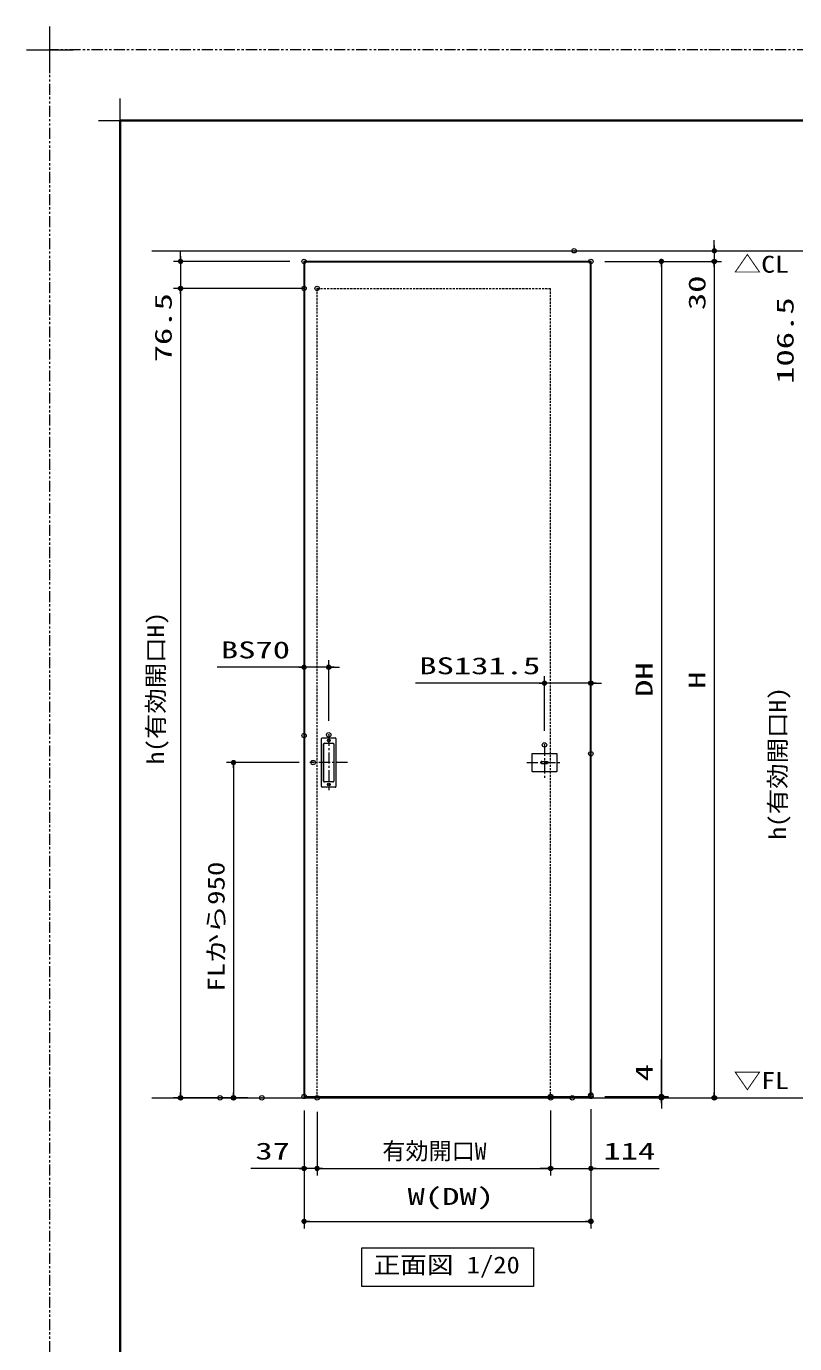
# Model space of a CAD drawing. Units: millimetres, scale not verified. Extents: x -1306 to 1306, y -607 to 607.
# Drawn here: x -1306 to -871, y -139 to 607 of the extents above; entities that cross this region are included whole.
import ezdxf
from ezdxf.enums import TextEntityAlignment as Align

# ---------------------------------------------------------------- set-up
doc = ezdxf.new("R2010")
doc.units = ezdxf.units.MM
doc.header["$LTSCALE"] = 5
doc.header["$PDMODE"] = 32
doc.header["$PDSIZE"] = 2.5
for name, pattern in [('USER1', [2.5, 1.25, -0.25, 0.25, -0.25, 0.25, -0.25]), ('USER2', [0.375, 0.25, -0.125]), ('USER3', [2, 1.25, -0.25, 0.25, -0.25])]:
    doc.linetypes.add(name, pattern=pattern)
for name, color, linetype, lineweight in [('0-1_線(黄)', 2, 'Continuous', 15), ('0-3_陰線', 1, 'USER1', 9), ('0-B_点線(水)', 4, 'USER2', 9), ('0-C_中心線', 3, 'USER3', 9), ('0-D_線(白)', 7, 'Continuous', 30), ('1-0_線(水)', 4, 'Continuous', 9), ('1-1_寸法線', 3, 'Continuous', 13), ('1-4_DEFPOINTS', 7, 'Continuous', 5), ('1-5_0', 3, 'Continuous', 25), ('1-8_図面枠', 7, 'Continuous', 35), ('1-9_一般', 7, 'Continuous', 5)]:
    doc.layers.add(name, color=color, linetype=linetype, lineweight=lineweight)
doc.styles.add('ＭＳ ゴシック', font='')
doc.styles.get('ＭＳ ゴシック').set_extended_font_data('MS Gothic')

# ---------------------------------------------------------------- blocks, each defined once
blk = doc.blocks.new('_DOT')
at = {"layer": '1-5_0'}
blk.add_line((-2.5, 0), (-5, 0), dxfattribs=at)
for points in [[(0, 0), (-2.5, 0), (-2.48, 0.313)], [(0, 0), (-2.48, -0.313), (-2.5, 0)], [(0, 0), (-2.48, 0.313), (-2.421, 0.622)], [(0, 0), (-2.421, -0.622), (-2.48, -0.313)], [(0, 0), (-2.421, 0.622), (-2.324, 0.92)], [(0, 0), (-2.324, -0.92), (-2.421, -0.622)], [(0, 0), (-2.324, 0.92), (-2.191, 1.204)], [(0, 0), (-2.191, -1.204), (-2.324, -0.92)], [(0, 0), (-2.191, 1.204), (-2.023, 1.469)], [(0, 0), (-2.023, -1.469), (-2.191, -1.204)], [(0, 0), (-2.023, 1.469), (-1.822, 1.711)], [(0, 0), (-1.822, -1.711), (-2.023, -1.469)], [(0, 0), (-1.822, 1.711), (-1.594, 1.926)], [(0, 0), (-1.594, -1.926), (-1.822, -1.711)], [(0, 0), (-1.594, 1.926), (-1.34, 2.111)], [(0, 0), (-1.34, -2.111), (-1.594, -1.926)], [(0, 0), (-1.34, 2.111), (-1.064, 2.262)], [(0, 0), (-1.064, -2.262), (-1.34, -2.111)], [(0, 0), (-1.064, 2.262), (-0.773, 2.378)], [(0, 0), (-0.773, -2.378), (-1.064, -2.262)], [(0, 0), (-0.773, 2.378), (-0.468, 2.456)], [(0, 0), (-0.468, -2.456), (-0.773, -2.378)], [(0, 0), (-0.468, 2.456), (-0.157, 2.495)], [(0, 0), (-0.157, -2.495), (-0.468, -2.456)], [(0, 0), (-0.157, 2.495), (0.157, 2.495)], [(0, 0), (0.157, -2.495), (-0.157, -2.495)], [(0, 0), (0.157, 2.495), (0.468, 2.456)], [(0, 0), (0.468, 2.456), (0.773, 2.378)], [(0, 0), (0.773, 2.378), (1.064, 2.262)], [(0, 0), (1.064, 2.262), (1.34, 2.111)], [(0, 0), (1.34, 2.111), (1.594, 1.926)], [(0, 0), (1.594, 1.926), (1.822, 1.711)], [(0, 0), (1.822, 1.711), (2.023, 1.469)], [(0, 0), (2.023, 1.469), (2.191, 1.204)], [(0, 0), (2.191, 1.204), (2.324, 0.92)], [(0, 0), (2.324, 0.92), (2.421, 0.622)], [(0, 0), (2.421, 0.622), (2.48, 0.313)], [(0, 0), (2.48, 0.313), (2.5, 0)], [(0, 0), (0.468, -2.456), (0.157, -2.495)], [(0, 0), (0.773, -2.378), (0.468, -2.456)], [(0, 0), (1.064, -2.262), (0.773, -2.378)], [(0, 0), (1.34, -2.111), (1.064, -2.262)], [(0, 0), (1.594, -1.926), (1.34, -2.111)], [(0, 0), (1.822, -1.711), (1.594, -1.926)], [(0, 0), (2.023, -1.469), (1.822, -1.711)], [(0, 0), (2.191, -1.204), (2.023, -1.469)], [(0, 0), (2.324, -0.92), (2.191, -1.204)], [(0, 0), (2.421, -0.622), (2.324, -0.92)], [(0, 0), (2.48, -0.313), (2.421, -0.622)], [(0, 0), (2.5, 0), (2.48, -0.313)]]:
    blk.add_solid(points, dxfattribs=at)
blk = doc.blocks.new('グループ-13-1')
at = {"layer": '1-9_一般'}
for p, q in [((62041.6, -14029.5), (62041.6, -13365.5)), ((61709.6, -13697.5), (62373.6, -13697.5))]:
    blk.add_line(p, q, dxfattribs=at)

msp = doc.modelspace()

# ---------------------------------------------------------------- linework, layer by layer
at = {"layer": '0-1_線(黄)'}
for p, q in [((-1235.181, 480.092), (-555.218, 480.092)), ((-1235.181, 0.092), (-758.267, 0.092))]:
    msp.add_line(p, q, dxfattribs=at)
msp.add_lwpolyline([(-1116.076, -84.908), (-1018.66, -84.908), (-1018.66, -106.743), (-1116.076, -106.743)], close=True, dxfattribs=at)
at = {"layer": '0-3_陰線', "color": 4}
for p in [(387.036, 594), (-1292.964, -594)]:
    msp.add_line(p, (-1292.964, 594), dxfattribs=at)
at = {"layer": '0-B_点線(水)'}
msp.add_line((-1008.987, 0.092), (-1008.987, 458.792), dxfattribs=at)
msp.add_lwpolyline([(-1141.387, 0.092), (-1141.387, 458.792), (-1008.987, 458.792)], dxfattribs=at)
at = {"layer": '0-C_中心線'}
for p, q in [((-1134.787, 205.803), (-1134.787, 174.381)), ((-1012.487, 200.092), (-1012.487, 180.092)), ((-1124.074, 190.092), (-1145.501, 190.092)), ((-1022.487, 190.092), (-1002.487, 190.092))]:
    msp.add_line(p, q, dxfattribs=at)
at = {"layer": '0-D_線(白)'}
for p, q in [((-1148.787, 474.092), (-986.187, 474.092)), ((-1148.787, 474.092), (-1148.787, 0.892)), ((-986.187, 0.892), (-986.187, 474.092))]:
    msp.add_line(p, q, dxfattribs=at)
at = {"layer": '1-0_線(水)'}
msp.add_line((-1148.787, 0.892), (-986.187, 0.892), dxfattribs=at)
at = {"layer": '1-1_寸法線'}
for p, q in [((-916.187, 483.092), (-916.187, 486.092)), ((-1218.787, 477.092), (-1218.787, 480.092)), ((-987.687, 480.092), (-912.187, 480.092)), ((-916.187, 480.092), (-916.187, 474.092)), ((-1156.787, 474.092), (-1222.787, 474.092)), ((-1218.787, 474.092), (-1218.787, 458.792)), ((-978.187, 474.092), (-912.187, 474.092)), ((-978.187, 474.092), (-942.187, 474.092)), ((-978.187, 474.092), (-912.187, 474.092)), ((-946.187, 471.092), (-946.187, 3.892)), ((-916.187, 471.092), (-916.187, 443.901)), ((-916.187, 471.092), (-916.187, 3.092)), ((-1149.387, 458.792), (-1222.787, 458.792)), ((-1156.787, 458.792), (-1222.787, 458.792)), ((-1218.787, 455.792), (-1218.787, 414.315)), ((-1218.787, 455.792), (-1218.787, 3.092)), ((-1148.787, 213.348), (-1148.787, 248.092)), ((-1134.787, 213.803), (-1134.787, 248.092)), ((-1151.787, 244.092), (-1198.025, 244.092)), ((-1134.787, 244.092), (-1148.787, 244.092)), ((-1131.787, 244.092), (-1128.787, 244.092)), ((-1012.487, 208.092), (-1012.487, 239.092)), ((-986.187, 203.092), (-986.187, 239.092)), ((-1015.487, 235.092), (-1085.535, 235.092)), ((-986.187, 235.092), (-1012.487, 235.092)), ((-983.187, 235.092), (-980.187, 235.092)), ((-1138.887, 176.492), (-1138.887, 203.692)), ((-1138.487, 204.092), (-1131.087, 204.092)), ((-1130.687, 203.692), (-1130.687, 176.492)), ((-1137.687, 179.492), (-1137.687, 200.692)), ((-1137.587, 179.592), (-1137.587, 200.592)), ((-1137.287, 201.092), (-1132.287, 201.092)), ((-1137.187, 200.992), (-1132.387, 200.992)), ((-1131.987, 200.592), (-1131.987, 179.592)), ((-1131.887, 200.692), (-1131.887, 179.492)), ((-1019.687, 194.892), (-1019.687, 185.292)), ((-1005.487, 195.092), (-1019.487, 195.092)), ((-1005.287, 185.292), (-1005.287, 194.892)), ((-1151.649, 190.092), (-1192.787, 190.092)), ((-1188.787, 187.092), (-1188.787, 3.092)), ((-1013.987, 190.692), (-1010.987, 190.692)), ((-1013.987, 189.5), (-1010.987, 189.492)), ((-1132.387, 179.192), (-1137.187, 179.192)), ((-1019.487, 185.092), (-1005.487, 185.092)), ((-1131.087, 176.092), (-1138.487, 176.092)), ((-1132.287, 179.092), (-1137.287, 179.092)), ((-946.187, 3.892), (-946.187, 22.034)), ((-1180.741, 0.092), (-1222.787, 0.092)), ((-1188.425, 0.092), (-1184.787, 0.092)), ((-1000.987, 0.092), (-942.187, 0.092)), ((-988.724, 0.092), (-912.187, 0.092)), ((-978.187, 0.892), (-942.187, 0.892)), ((-978.187, 0.892), (-942.187, 0.892)), ((-946.187, 0.092), (-946.187, 0.892)), ((-1148.787, -7.108), (-1148.787, -73.908)), ((-1148.787, -7.108), (-1148.787, -43.908)), ((-1008.987, -7.108), (-1008.987, -43.908)), ((-1008.987, -7.108), (-1008.987, -43.908)), ((-986.187, -6.308), (-986.187, -73.908)), ((-986.187, -7.108), (-986.187, -43.908)), ((-946.187, -2.908), (-946.187, -5.908)), ((-1141.387, -7.908), (-1141.387, -43.908)), ((-1141.387, -7.908), (-1141.387, -43.908)), ((-1151.787, -39.908), (-1178.978, -39.908)), ((-1141.387, -39.908), (-1148.787, -39.908)), ((-1138.387, -39.908), (-1011.987, -39.908)), ((-1138.387, -39.908), (-1135.387, -39.908)), ((-1011.987, -39.908), (-1014.987, -39.908)), ((-1008.987, -39.908), (-986.187, -39.908)), ((-983.187, -39.908), (-947.425, -39.908)), ((-1145.787, -69.908), (-989.187, -69.908))]:
    msp.add_line(p, q, dxfattribs=at)
for centre, radius in [((-1134.787, 202.492), 0.8), ((-1010.987, 190.092), 0.6), ((-1010.987, 190.092), 0.4), ((-1134.787, 177.692), 0.8)]:
    msp.add_circle(centre, radius, dxfattribs=at)
for centre, radius, start, end in [((-1138.487, 203.692), 0.4, 90, 180), ((-1131.087, 203.692), 0.4, 0, 90), ((-1137.287, 200.692), 0.4, 90, 180), ((-1137.187, 200.592), 0.4, 90, 180), ((-1132.387, 200.592), 0.4, 0, 90), ((-1132.287, 200.692), 0.4, 0, 90), ((-1019.487, 194.892), 0.2, 90, 180), ((-1005.487, 194.892), 0.2, 0, 90), ((-1013.987, 190.092), 0.6, 90, 279.43512), ((-1137.287, 179.492), 0.4, 180, 270), ((-1137.187, 179.592), 0.4, 180, 270), ((-1132.387, 179.592), 0.4, 270, 0), ((-1132.287, 179.492), 0.4, 270, 0), ((-1019.487, 185.292), 0.2, 180, 270), ((-1005.487, 185.292), 0.2, 270, 0), ((-1138.487, 176.492), 0.4, 180, 270), ((-1131.087, 176.492), 0.4, 270, 0)]:
    msp.add_arc(centre, radius, start, end, dxfattribs=at)
at = {"layer": '1-4_DEFPOINTS'}
for p, q in [((-1252.964, 541.55), (-1252.964, 566.45)), ((-1265.414, 554), (-1240.514, 554))]:
    msp.add_line(p, q, dxfattribs=at)
for p in [(-995.687, 480.092), (-1148.787, 474.092), (-986.187, 474.092), (-916.187, 474.092), (-1218.787, 458.792), (-1148.787, 458.792), (-1141.387, 458.792), (-1134.787, 244.092), (-986.187, 235.092), (-1148.787, 205.348), (-1134.787, 205.803), (-1012.487, 200.092), (-986.187, 195.092), (-1143.649, 190.092), (-1218.787, 0.092), (-1196.425, 0.092), (-1188.787, 0.092), (-1172.741, 0.092), (-1148.787, 0.892), (-1141.387, 0.092), (-1008.987, 0.892), (-1008.987, 0.092), (-996.724, 0.092), (-986.187, 1.692), (-986.187, 0.892), (-986.187, 0.892), (-946.187, 0.892), (-946.187, 0.092), (-916.187, 0.092), (-1148.787, -39.908), (-1008.987, -39.908), (-986.187, -69.908)]:
    msp.add_point(p, dxfattribs=at)
at = {"layer": '1-8_図面枠'}
msp.add_lwpolyline([(-1252.964, -554), (347.036, -554), (347.036, 554), (-1252.964, 554)], close=True, dxfattribs=at)

# ---------------------------------------------------------------- block references
at = {"layer": '0-3_陰線', "xscale": 0.04, "yscale": 0.04}
msp.add_blockref('グループ-13-1', (-3774.629, 1141.9), dxfattribs=at)
at = {"layer": '1-1_寸法線', "xscale": 0.6, "yscale": 0.6}
for p, rotation in [((-916.187, 480.092), 270), ((-1218.787, 474.092), 270), ((-946.187, 474.092), 90), ((-916.187, 474.092), 90), ((-916.187, 474.092), 90), ((-1218.787, 458.792), 90), ((-1218.787, 458.792), 90), ((-1134.787, 244.092), 180), ((-986.187, 235.092), 180), ((-1188.787, 190.092), 90), ((-1218.787, 0.092), 270), ((-1188.787, 0.092), 270), ((-946.187, 0.892), 270), ((-946.187, 0.892), 270), ((-946.187, 0.092), 90), ((-916.187, 0.092), 270), ((-1141.387, -39.908), 180), ((-1141.387, -39.908), 180), ((-986.187, -39.908), 180), ((-1148.787, -69.908), 180)]:
    msp.add_blockref('_DOT', p, dxfattribs=dict(at, rotation=rotation))
for p in [(-1148.787, 244.092), (-1012.487, 235.092), (-1148.787, -39.908), (-1008.987, -39.908), (-1008.987, -39.908), (-986.187, -69.908)]:
    msp.add_blockref('_DOT', p, dxfattribs=at)

# ---------------------------------------------------------------- texts
at = {"layer": '0-1_線(黄)', "style": 'ＭＳ ゴシック'}
for s, height, width, p in [('△CL', 9.604, 1.2, (-905.308, 464.77)), ('▽FL', 9.604, 1.2, (-905.308, 2.199)), ('正面図 1/20', 9.621, 1.15, (-1109.363, -102.287))]:
    msp.add_text(s, height=height, dxfattribs=dict(at, width=width)).set_placement(p, align=Align.BOTTOM_LEFT)
at = {"layer": '1-1_寸法線', "style": 'ＭＳ ゴシック'}
for s, height, width, p in [('30', 9.604, 1.5, (-918.337, 446.472)), ('76.5', 9.604, 1.5, (-1220.937, 416.887)), ('106.5', 9.604, 1.5, (-868.35, 404.699)), ('h(有効開口H)', 9.604, 1.1, (-1225.223, 189.013)), ('DH', 9.604, 1.5, (-948.337, 227.253)), ('H', 9.604, 1.5, (-918.337, 231.853)), ('h(有効開口H)', 9.604, 1.1, (-872.636, 146.413)), ('FLから950', 9.621, 1.25, (-1190.937, 60.234)), ('4', 9.604, 1.5, (-948.337, 9.463))]:
    msp.add_text(s, height=height, rotation=90, dxfattribs=dict(at, width=width)).set_placement(p, align=Align.BOTTOM_LEFT)
at = {"layer": '1-1_寸法線', "style": 'ＭＳ ゴシック', "width": 1.5}
for s, p in [('BS70', (-1195.93, 246.241)), ('BS131.5', (-1083.44, 237.241)), ('37', (-1176.406, -37.759)), ('114', (-979.044, -37.759)), ('W(DW)', (-1090.106, -63.473))]:
    msp.add_text(s, height=9.604, dxfattribs=at).set_placement(p, align=Align.BOTTOM_LEFT)
at = {"layer": '1-1_寸法線', "style": 'ＭＳ ゴシック'}
msp.add_text('有効開口W', height=9.621, dxfattribs=at).set_placement((-1104.425, -37.759), align=Align.BOTTOM_LEFT)

doc.saveas('drawing.dxf')
